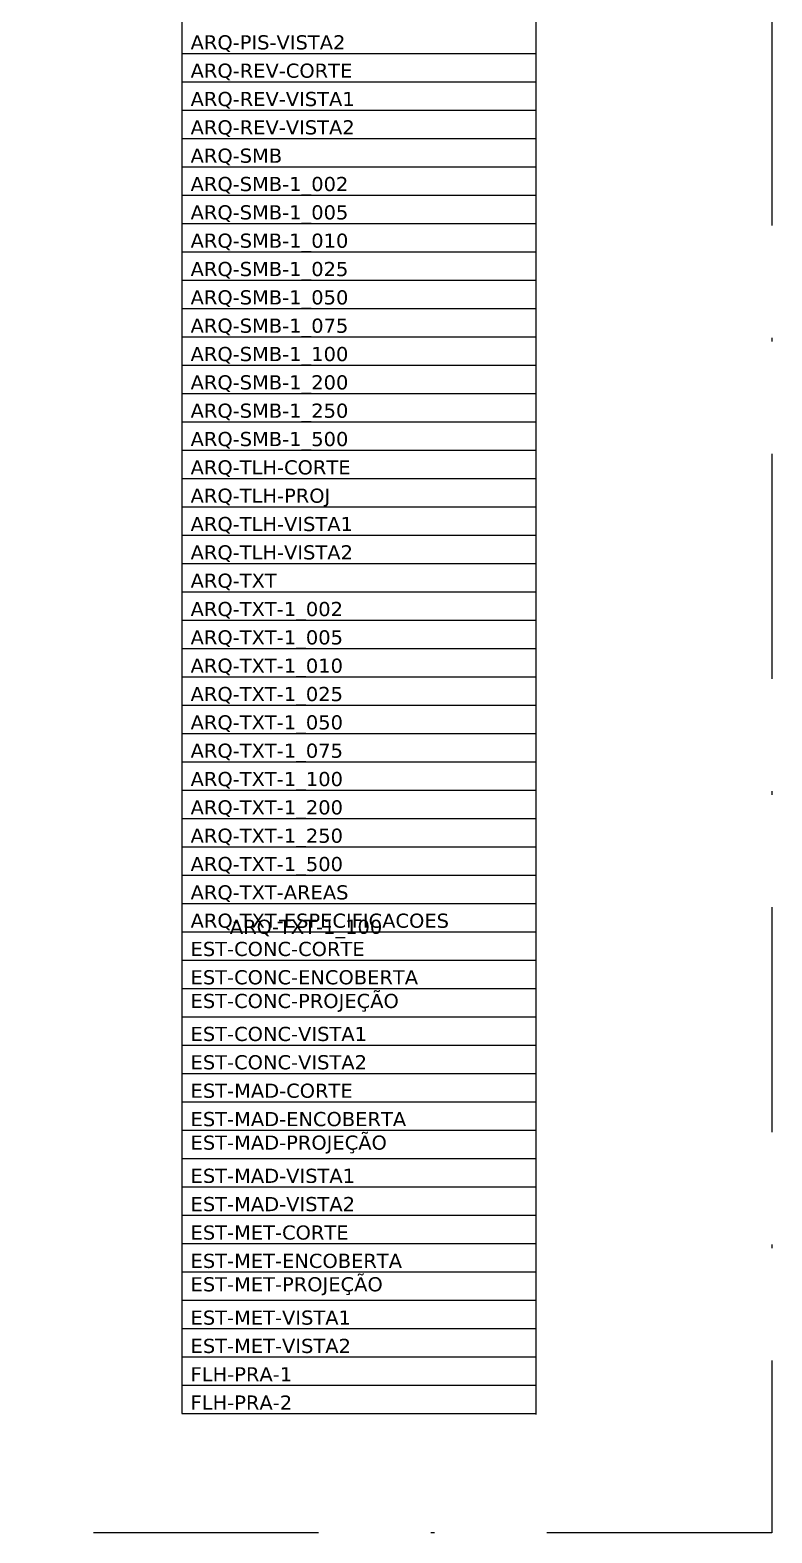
# Model space of a CAD drawing. Extents: x 247 to 523, y 32 to 113.
# Drawn here: x 501.81 to 522.75, y 31.79 to 74.22 of the extents above; entities that cross this region are included whole.
import ezdxf

# ---------------------------------------------------------------- set-up
doc = ezdxf.new("R2010")
doc.units = 0
doc.header["$LTSCALE"] = 0.005
for name, pattern in [('CONTINU', [0]), ('DASHDOT', [25.4, 12.7, -6.35, 0, -6.35]), ('TRAÇO-2PTOS_P', [0.625, 0.25, -0.125, 0, -0.125, 0, -0.125])]:
    doc.linetypes.add(name, pattern=pattern)
doc.layers.get('0').update_dxf_attribs({"linetype": 'CONTINUOUS'})
for name, color, linetype in [('ARQ-PIS-VISTA2', 2, 'CONTINUOUS'), ('ARQ-REV-CORTE', 2, 'CONTINUOUS'), ('ARQ-REV-VISTA1', 30, 'CONTINUOUS'), ('ARQ-REV-VISTA2', 30, 'CONTINUOUS'), ('ARQ-SMB', 1, 'CONTINUOUS'), ('ARQ-SMB-1_002', 1, 'CONTINUOUS'), ('ARQ-SMB-1_005', 1, 'CONTINU'), ('ARQ-SMB-1_010', 1, 'CONTINUOUS'), ('ARQ-SMB-1_025', 1, 'CONTINUOUS'), ('ARQ-SMB-1_050', 1, 'CONTINUOUS'), ('ARQ-SMB-1_100', 1, 'CONTINUOUS'), ('ARQ-SMB-1_200', 1, 'CONTINUOUS'), ('ARQ-SMB-1_250', 1, 'CONTINUOUS'), ('ARQ-SMB-1_500', 1, 'CONTINUOUS'), ('ARQ-TLH-CORTE', 4, 'CONTINUOUS'), ('ARQ-TLH-PROJ', 8, 'TRAÇO-2PTOS_P'), ('ARQ-TLH-VISTA1', 2, 'CONTINUOUS'), ('ARQ-TLH-VISTA2', 1, 'CONTINUOUS'), ('ARQ-TXT', 2, 'CONTINUOUS'), ('ARQ-TXT-1_002', 2, 'CONTINUOUS'), ('ARQ-TXT-1_005', 2, 'CONTINUOUS'), ('ARQ-TXT-1_010', 2, 'CONTINUOUS'), ('ARQ-TXT-1_025', 2, 'CONTINUOUS'), ('ARQ-TXT-1_050', 2, 'CONTINUOUS'), ('ARQ-TXT-1_075', 2, 'CONTINUOUS'), ('ARQ-TXT-1_100', 2, 'CONTINUOUS'), ('ARQ-TXT-1_200', 2, 'CONTINUOUS'), ('ARQ-TXT-1_250', 2, 'CONTINUOUS'), ('ARQ-TXT-1_500', 2, 'CONTINUOUS'), ('ARQ-TXT-AREAS', 2, 'CONTINUOUS'), ('ARQ-TXT-ESPECIFICACOES', 2, 'CONTINUOUS'), ('EST-CONC-CORTE', 6, 'CONTINUOUS'), ('EST-CONC-ENCOBERTA', 9, 'CONTINUOUS'), ('EST-CONC-PROJEÇÃO', 252, 'CONTINUOUS'), ('EST-CONC-VISTA1', 3, 'CONTINUOUS'), ('EST-CONC-VISTA2', 2, 'CONTINUOUS'), ('EST-MAD-CORTE', 4, 'CONTINUOUS'), ('EST-MAD-ENCOBERTA', 9, 'CONTINUOUS'), ('EST-MAD-PROJEÇÃO', 251, 'CONTINUOUS'), ('EST-MAD-VISTA1', 2, 'CONTINUOUS'), ('EST-MAD-VISTA2', 1, 'CONTINUOUS'), ('EST-MET-CORTE', 5, 'CONTINUOUS'), ('EST-MET-ENCOBERTA', 9, 'CONTINUOUS'), ('EST-MET-PROJEÇÃO', 253, 'CONTINUOUS'), ('EST-MET-VISTA1', 1, 'CONTINUOUS'), ('EST-MET-VISTA2', 8, 'CONTINUOUS'), ('FLH-PRA-01', 1, 'CONTINUOUS'), ('FLH-PRA-02', 6, 'CONTINUOUS')]:
    doc.layers.add(name, color=color, linetype=linetype)
doc.styles.get("Standard").update_dxf_attribs({"font": 'simplex.shx'})

msp = doc.modelspace()

# ---------------------------------------------------------------- linework, layer by layer
at = {"color": 251}
for p, q in [((506.08881, 107.16218), (506.08881, 35.16218)), ((516.08881, 107.16218), (516.08881, 35.12917)), ((506.08881, 73.56218), (516.08881, 73.56218)), ((506.08881, 72.76218), (516.08881, 72.76218)), ((506.08881, 71.96218), (516.08881, 71.96218)), ((506.08881, 71.16218), (516.08881, 71.16218)), ((506.08881, 70.36218), (516.08881, 70.36218)), ((506.08881, 69.56218), (516.08881, 69.56218)), ((506.08881, 68.76218), (516.08881, 68.76218)), ((506.08881, 67.96218), (516.08881, 67.96218)), ((506.08881, 67.16218), (516.08881, 67.16218)), ((506.08881, 66.36218), (516.08881, 66.36218)), ((506.08881, 65.56218), (516.08881, 65.56218)), ((506.08881, 64.76218), (516.08881, 64.76218)), ((506.08881, 63.96218), (516.08881, 63.96218)), ((506.08881, 63.16218), (516.08881, 63.16218)), ((506.08881, 62.36218), (516.08881, 62.36218)), ((506.08881, 61.56218), (516.08881, 61.56218)), ((506.08881, 60.76218), (516.08881, 60.76218)), ((506.08881, 59.96218), (516.08881, 59.96218)), ((506.08881, 59.16218), (516.08881, 59.16218)), ((506.08881, 58.36218), (516.08881, 58.36218)), ((506.08881, 57.56218), (516.08881, 57.56218)), ((506.08881, 56.76218), (516.08881, 56.76218)), ((506.08881, 55.96218), (516.08881, 55.96218)), ((506.08881, 55.16218), (516.08881, 55.16218)), ((506.08881, 54.36218), (516.08881, 54.36218)), ((506.08881, 53.56218), (516.08881, 53.56218)), ((506.08881, 52.76218), (516.08881, 52.76218)), ((506.08881, 51.96218), (516.08881, 51.96218)), ((506.08881, 51.16218), (516.08881, 51.16218)), ((506.08881, 50.36218), (516.08881, 50.36218)), ((506.08881, 49.56218), (516.08881, 49.56218)), ((506.08881, 48.76218), (516.08881, 48.76218)), ((506.08881, 47.96218), (516.08881, 47.96218)), ((506.08881, 47.16218), (516.08881, 47.16218)), ((506.08881, 46.36218), (516.08881, 46.36218)), ((506.08881, 45.56218), (516.08881, 45.56218)), ((506.08881, 44.76218), (516.08881, 44.76218)), ((506.08881, 43.96218), (516.08881, 43.96218)), ((506.08881, 43.16218), (516.08881, 43.16218)), ((506.08881, 42.36218), (516.08881, 42.36218)), ((506.08881, 41.56218), (516.08881, 41.56218)), ((506.08881, 40.76218), (516.08881, 40.76218)), ((506.08881, 39.96218), (516.08881, 39.96218)), ((506.08881, 39.16218), (516.08881, 39.16218)), ((506.08881, 38.36218), (516.08881, 38.36218)), ((506.08881, 37.56218), (516.08881, 37.56218)), ((506.08881, 36.76218), (516.08881, 36.76218)), ((506.08881, 35.96218), (516.08881, 35.96218)), ((506.08881, 35.16218), (516.08881, 35.16218))]:
    msp.add_line(p, q, dxfattribs=at)
at = {"linetype": 'DASHDOT', "ltscale": 100}
msp.add_lwpolyline([(247.20363, 113.45829), (522.75009, 113.45829), (522.75009, 31.78951), (247.20363, 31.78951)], close=True, dxfattribs=at)

# ---------------------------------------------------------------- texts
at = {"layer": 'ARQ-PIS-VISTA2', "insert": (506.33881, 74.07608), "char_height": 0.4, "attachment_point": 1}
msp.add_mtext_dynamic_manual_height_columns('{\\fVerdana|b0|i0|c0|p34;ARQ-PIS-VISTA2}', width=14.415678, gutter_width=12.5, heights=[0], dxfattribs=at)
at = {"layer": 'ARQ-REV-CORTE', "insert": (506.33881, 73.27608), "char_height": 0.4, "attachment_point": 1}
msp.add_mtext_dynamic_manual_height_columns('{\\fVerdana|b0|i0|c0|p34;ARQ-REV-CORTE}', width=14.415678, gutter_width=12.5, heights=[0], dxfattribs=at)
at = {"layer": 'ARQ-REV-VISTA1', "insert": (506.33881, 72.47608), "char_height": 0.4, "attachment_point": 1}
msp.add_mtext_dynamic_manual_height_columns('{\\fVerdana|b0|i0|c0|p34;ARQ-REV-VISTA1}', width=14.415678, gutter_width=12.5, heights=[0], dxfattribs=at)
at = {"layer": 'ARQ-REV-VISTA2', "insert": (506.33881, 71.67608), "char_height": 0.4, "attachment_point": 1}
msp.add_mtext_dynamic_manual_height_columns('{\\fVerdana|b0|i0|c0|p34;ARQ-REV-VISTA2}', width=14.415678, gutter_width=12.5, heights=[0], dxfattribs=at)
at = {"layer": 'ARQ-SMB', "insert": (506.33881, 70.87608), "char_height": 0.4, "attachment_point": 1}
msp.add_mtext_dynamic_manual_height_columns('{\\fVerdana|b0|i0|c0|p34;ARQ-SMB}', width=14.415678, gutter_width=12.5, heights=[0], dxfattribs=at)
at = {"layer": 'ARQ-SMB-1_002', "insert": (506.33881, 70.07608), "char_height": 0.4, "attachment_point": 1}
msp.add_mtext_dynamic_manual_height_columns('{\\fVerdana|b0|i0|c0|p34;ARQ-SMB-1_002}', width=14.415678, gutter_width=12.5, heights=[0], dxfattribs=at)
at = {"layer": 'ARQ-SMB-1_005', "insert": (506.33881, 69.27608), "char_height": 0.4, "attachment_point": 1}
msp.add_mtext_dynamic_manual_height_columns('{\\fVerdana|b0|i0|c0|p34;ARQ-SMB-1_005}', width=14.415678, gutter_width=12.5, heights=[0], dxfattribs=at)
at = {"layer": 'ARQ-SMB-1_010', "insert": (506.33881, 68.47608), "char_height": 0.4, "attachment_point": 1}
msp.add_mtext_dynamic_manual_height_columns('{\\fVerdana|b0|i0|c0|p34;ARQ-SMB-1_010}', width=14.415678, gutter_width=12.5, heights=[0], dxfattribs=at)
at = {"layer": 'ARQ-SMB-1_025', "insert": (506.33881, 67.67608), "char_height": 0.4, "attachment_point": 1}
msp.add_mtext_dynamic_manual_height_columns('{\\fVerdana|b0|i0|c0|p34;ARQ-SMB-1_025}', width=14.415678, gutter_width=12.5, heights=[0], dxfattribs=at)
at = {"layer": 'ARQ-SMB-1_050', "char_height": 0.4, "attachment_point": 1}
for s, insert in [('{\\fVerdana|b0|i0|c0|p34;ARQ-SMB-1_050}', (506.33881, 66.87608)), ('{\\fVerdana|b0|i0|c0|p34;ARQ-SMB-1_075}', (506.33881, 66.07608))]:
    msp.add_mtext_dynamic_manual_height_columns(s, width=14.415678, gutter_width=12.5, heights=[0], dxfattribs=dict(at, insert=insert))
at = {"layer": 'ARQ-SMB-1_100', "insert": (506.33881, 65.27608), "char_height": 0.4, "attachment_point": 1}
msp.add_mtext_dynamic_manual_height_columns('{\\fVerdana|b0|i0|c0|p34;ARQ-SMB-1_100}', width=14.415678, gutter_width=12.5, heights=[0], dxfattribs=at)
at = {"layer": 'ARQ-SMB-1_200', "insert": (506.33881, 64.47608), "char_height": 0.4, "attachment_point": 1}
msp.add_mtext_dynamic_manual_height_columns('{\\fVerdana|b0|i0|c0|p34;ARQ-SMB-1_200}', width=14.415678, gutter_width=12.5, heights=[0], dxfattribs=at)
at = {"layer": 'ARQ-SMB-1_250', "insert": (506.33881, 63.67608), "char_height": 0.4, "attachment_point": 1}
msp.add_mtext_dynamic_manual_height_columns('{\\fVerdana|b0|i0|c0|p34;ARQ-SMB-1_250}', width=14.415678, gutter_width=12.5, heights=[0], dxfattribs=at)
at = {"layer": 'ARQ-SMB-1_500', "insert": (506.33881, 62.87608), "char_height": 0.4, "attachment_point": 1}
msp.add_mtext_dynamic_manual_height_columns('{\\fVerdana|b0|i0|c0|p34;ARQ-SMB-1_500}', width=14.415678, gutter_width=12.5, heights=[0], dxfattribs=at)
at = {"layer": 'ARQ-TLH-CORTE', "insert": (506.33881, 62.07608), "char_height": 0.4, "attachment_point": 1}
msp.add_mtext_dynamic_manual_height_columns('{\\fVerdana|b0|i0|c0|p34;ARQ-TLH-CORTE}', width=14.415678, gutter_width=12.5, heights=[0], dxfattribs=at)
at = {"layer": 'ARQ-TLH-PROJ', "insert": (506.33881, 61.27608), "char_height": 0.4, "attachment_point": 1}
msp.add_mtext_dynamic_manual_height_columns('{\\fVerdana|b0|i0|c0|p34;ARQ-TLH-PROJ}', width=14.415678, gutter_width=12.5, heights=[0], dxfattribs=at)
at = {"layer": 'ARQ-TLH-VISTA1', "insert": (506.33881, 60.47608), "char_height": 0.4, "attachment_point": 1}
msp.add_mtext_dynamic_manual_height_columns('{\\fVerdana|b0|i0|c0|p34;ARQ-TLH-VISTA1}', width=14.415678, gutter_width=12.5, heights=[0], dxfattribs=at)
at = {"layer": 'ARQ-TLH-VISTA2', "insert": (506.33881, 59.67608), "char_height": 0.4, "attachment_point": 1}
msp.add_mtext_dynamic_manual_height_columns('{\\fVerdana|b0|i0|c0|p34;ARQ-TLH-VISTA2}', width=14.415678, gutter_width=12.5, heights=[0], dxfattribs=at)
at = {"layer": 'ARQ-TXT', "insert": (506.33881, 58.87608), "char_height": 0.4, "attachment_point": 1}
msp.add_mtext_dynamic_manual_height_columns('{\\fVerdana|b0|i0|c0|p34;ARQ-TXT}', width=14.415678, gutter_width=12.5, heights=[0], dxfattribs=at)
at = {"layer": 'ARQ-TXT-1_002', "insert": (506.33881, 58.07608), "char_height": 0.4, "attachment_point": 1}
msp.add_mtext_dynamic_manual_height_columns('{\\fVerdana|b0|i0|c0|p34;ARQ-TXT-1_002}', width=14.415678, gutter_width=12.5, heights=[0], dxfattribs=at)
at = {"layer": 'ARQ-TXT-1_005', "insert": (506.33881, 57.27608), "char_height": 0.4, "attachment_point": 1}
msp.add_mtext_dynamic_manual_height_columns('{\\fVerdana|b0|i0|c0|p34;ARQ-TXT-1_005}', width=14.415678, gutter_width=12.5, heights=[0], dxfattribs=at)
at = {"layer": 'ARQ-TXT-1_010', "insert": (506.33881, 56.47608), "char_height": 0.4, "attachment_point": 1}
msp.add_mtext_dynamic_manual_height_columns('{\\fVerdana|b0|i0|c0|p34;ARQ-TXT-1_010}', width=14.415678, gutter_width=12.5, heights=[0], dxfattribs=at)
at = {"layer": 'ARQ-TXT-1_025', "insert": (506.33881, 55.67608), "char_height": 0.4, "attachment_point": 1}
msp.add_mtext_dynamic_manual_height_columns('{\\fVerdana|b0|i0|c0|p34;ARQ-TXT-1_025}', width=14.415678, gutter_width=12.5, heights=[0], dxfattribs=at)
at = {"layer": 'ARQ-TXT-1_050', "insert": (506.33881, 54.87608), "char_height": 0.4, "attachment_point": 1}
msp.add_mtext_dynamic_manual_height_columns('{\\fVerdana|b0|i0|c0|p34;ARQ-TXT-1_050}', width=14.415678, gutter_width=12.5, heights=[0], dxfattribs=at)
at = {"layer": 'ARQ-TXT-1_075', "insert": (506.33881, 54.07608), "char_height": 0.4, "attachment_point": 1}
msp.add_mtext_dynamic_manual_height_columns('{\\fVerdana|b0|i0|c0|p34;ARQ-TXT-1_075}', width=14.415678, gutter_width=12.5, heights=[0], dxfattribs=at)
at = {"layer": 'ARQ-TXT-1_100', "char_height": 0.4, "attachment_point": 1}
for insert in [(506.33881, 53.27608), (507.44729, 49.10385)]:
    msp.add_mtext_dynamic_manual_height_columns('{\\fVerdana|b0|i0|c0|p34;ARQ-TXT-1_100}', width=14.415678, gutter_width=12.5, heights=[0], dxfattribs=dict(at, insert=insert))
at = {"layer": 'ARQ-TXT-1_200', "insert": (506.33881, 52.47608), "char_height": 0.4, "attachment_point": 1}
msp.add_mtext_dynamic_manual_height_columns('{\\fVerdana|b0|i0|c0|p34;ARQ-TXT-1_200}', width=14.415678, gutter_width=12.5, heights=[0], dxfattribs=at)
at = {"layer": 'ARQ-TXT-1_250', "insert": (506.33881, 51.67608), "char_height": 0.4, "attachment_point": 1}
msp.add_mtext_dynamic_manual_height_columns('{\\fVerdana|b0|i0|c0|p34;ARQ-TXT-1_250}', width=14.415678, gutter_width=12.5, heights=[0], dxfattribs=at)
at = {"layer": 'ARQ-TXT-1_500', "insert": (506.33881, 50.87608), "char_height": 0.4, "attachment_point": 1}
msp.add_mtext_dynamic_manual_height_columns('{\\fVerdana|b0|i0|c0|p34;ARQ-TXT-1_500}', width=14.415678, gutter_width=12.5, heights=[0], dxfattribs=at)
at = {"layer": 'ARQ-TXT-AREAS', "insert": (506.33881, 50.07608), "char_height": 0.4, "attachment_point": 1}
msp.add_mtext_dynamic_manual_height_columns('{\\fVerdana|b0|i0|c0|p34;ARQ-TXT-AREAS}', width=14.415678, gutter_width=12.5, heights=[0], dxfattribs=at)
at = {"layer": 'ARQ-TXT-ESPECIFICACOES', "insert": (506.33881, 49.27608), "char_height": 0.4, "attachment_point": 1}
msp.add_mtext_dynamic_manual_height_columns('{\\fVerdana|b0|i0|c0|p34;ARQ-TXT-ESPECIFICACOES}', width=14.415678, gutter_width=12.5, heights=[0], dxfattribs=at)
at = {"layer": 'EST-CONC-CORTE', "insert": (506.33881, 48.47913), "char_height": 0.4, "attachment_point": 1}
msp.add_mtext_dynamic_manual_height_columns('{\\fVerdana|b0|i0|c0|p34;EST-CONC-CORTE}', width=14.415678, gutter_width=12.5, heights=[0], dxfattribs=at)
at = {"layer": 'EST-CONC-ENCOBERTA', "insert": (506.33881, 47.67913), "char_height": 0.4, "attachment_point": 1}
msp.add_mtext_dynamic_manual_height_columns('{\\fVerdana|b0|i0|c0|p34;EST-CONC-ENCOBERTA}', width=14.415678, gutter_width=12.5, heights=[0], dxfattribs=at)
at = {"layer": 'EST-CONC-PROJEÇÃO', "insert": (506.33881, 47.01094), "char_height": 0.4, "attachment_point": 1}
msp.add_mtext_dynamic_manual_height_columns('{\\fVerdana|b0|i0|c0|p34;EST-CONC-PROJEÇÃO}', width=14.415678, gutter_width=12.5, heights=[0], dxfattribs=at)
at = {"layer": 'EST-CONC-VISTA1', "insert": (506.33881, 46.07913), "char_height": 0.4, "attachment_point": 1}
msp.add_mtext_dynamic_manual_height_columns('{\\fVerdana|b0|i0|c0|p34;EST-CONC-VISTA1}', width=14.415678, gutter_width=12.5, heights=[0], dxfattribs=at)
at = {"layer": 'EST-CONC-VISTA2', "insert": (506.33881, 45.27913), "char_height": 0.4, "attachment_point": 1}
msp.add_mtext_dynamic_manual_height_columns('{\\fVerdana|b0|i0|c0|p34;EST-CONC-VISTA2}', width=14.415678, gutter_width=12.5, heights=[0], dxfattribs=at)
at = {"layer": 'EST-MAD-CORTE', "insert": (506.33881, 44.47537), "char_height": 0.4, "attachment_point": 1}
msp.add_mtext_dynamic_manual_height_columns('{\\fVerdana|b0|i0|c0|p34;EST-MAD-CORTE}', width=14.415678, gutter_width=12.5, heights=[0], dxfattribs=at)
at = {"layer": 'EST-MAD-ENCOBERTA', "insert": (506.33881, 43.67537), "char_height": 0.4, "attachment_point": 1}
msp.add_mtext_dynamic_manual_height_columns('{\\fVerdana|b0|i0|c0|p34;EST-MAD-ENCOBERTA}', width=14.415678, gutter_width=12.5, heights=[0], dxfattribs=at)
at = {"layer": 'EST-MAD-PROJEÇÃO', "insert": (506.33881, 43.01094), "char_height": 0.4, "attachment_point": 1}
msp.add_mtext_dynamic_manual_height_columns('{\\fVerdana|b0|i0|c0|p34;EST-MAD-PROJEÇÃO}', width=14.415678, gutter_width=12.5, heights=[0], dxfattribs=at)
at = {"layer": 'EST-MAD-VISTA1', "insert": (506.33881, 42.07322), "char_height": 0.4, "attachment_point": 1}
msp.add_mtext_dynamic_manual_height_columns('{\\fVerdana|b0|i0|c0|p34;EST-MAD-VISTA1}', width=14.415678, gutter_width=12.5, heights=[0], dxfattribs=at)
at = {"layer": 'EST-MAD-VISTA2', "insert": (506.33881, 41.27429), "char_height": 0.4, "attachment_point": 1}
msp.add_mtext_dynamic_manual_height_columns('{\\fVerdana|b0|i0|c0|p34;EST-MAD-VISTA2}', width=14.415678, gutter_width=12.5, heights=[0], dxfattribs=at)
at = {"layer": 'EST-MET-CORTE', "insert": (506.33881, 40.4719), "char_height": 0.4, "attachment_point": 1}
msp.add_mtext_dynamic_manual_height_columns('{\\fVerdana|b0|i0|c0|p34;EST-MET-CORTE}', width=14.415678, gutter_width=12.5, heights=[0], dxfattribs=at)
at = {"layer": 'EST-MET-ENCOBERTA', "insert": (506.33881, 39.6719), "char_height": 0.4, "attachment_point": 1}
msp.add_mtext_dynamic_manual_height_columns('{\\fVerdana|b0|i0|c0|p34;EST-MET-ENCOBERTA}', width=14.415678, gutter_width=12.5, heights=[0], dxfattribs=at)
at = {"layer": 'EST-MET-PROJEÇÃO', "insert": (506.33881, 39.01094), "char_height": 0.4, "attachment_point": 1}
msp.add_mtext_dynamic_manual_height_columns('{\\fVerdana|b0|i0|c0|p34;EST-MET-PROJEÇÃO}', width=14.415678, gutter_width=12.5, heights=[0], dxfattribs=at)
at = {"layer": 'EST-MET-VISTA1', "insert": (506.33881, 38.06975), "char_height": 0.4, "attachment_point": 1}
msp.add_mtext_dynamic_manual_height_columns('{\\fVerdana|b0|i0|c0|p34;EST-MET-VISTA1}', width=14.415678, gutter_width=12.5, heights=[0], dxfattribs=at)
at = {"layer": 'EST-MET-VISTA2', "insert": (506.33881, 37.27083), "char_height": 0.4, "attachment_point": 1}
msp.add_mtext_dynamic_manual_height_columns('{\\fVerdana|b0|i0|c0|p34;EST-MET-VISTA2}', width=14.415678, gutter_width=12.5, heights=[0], dxfattribs=at)
at = {"layer": 'FLH-PRA-01', "insert": (506.33881, 36.46975), "char_height": 0.4, "attachment_point": 1}
msp.add_mtext_dynamic_manual_height_columns('{\\fVerdana|b0|i0|c0|p34;FLH-PRA-1}', width=14.415678, gutter_width=12.5, heights=[0], dxfattribs=at)
at = {"layer": 'FLH-PRA-02', "insert": (506.33881, 35.67083), "char_height": 0.4, "attachment_point": 1}
msp.add_mtext_dynamic_manual_height_columns('{\\fVerdana|b0|i0|c0|p34;FLH-PRA-2}', width=14.415678, gutter_width=12.5, heights=[0], dxfattribs=at)

doc.saveas('drawing.dxf')
